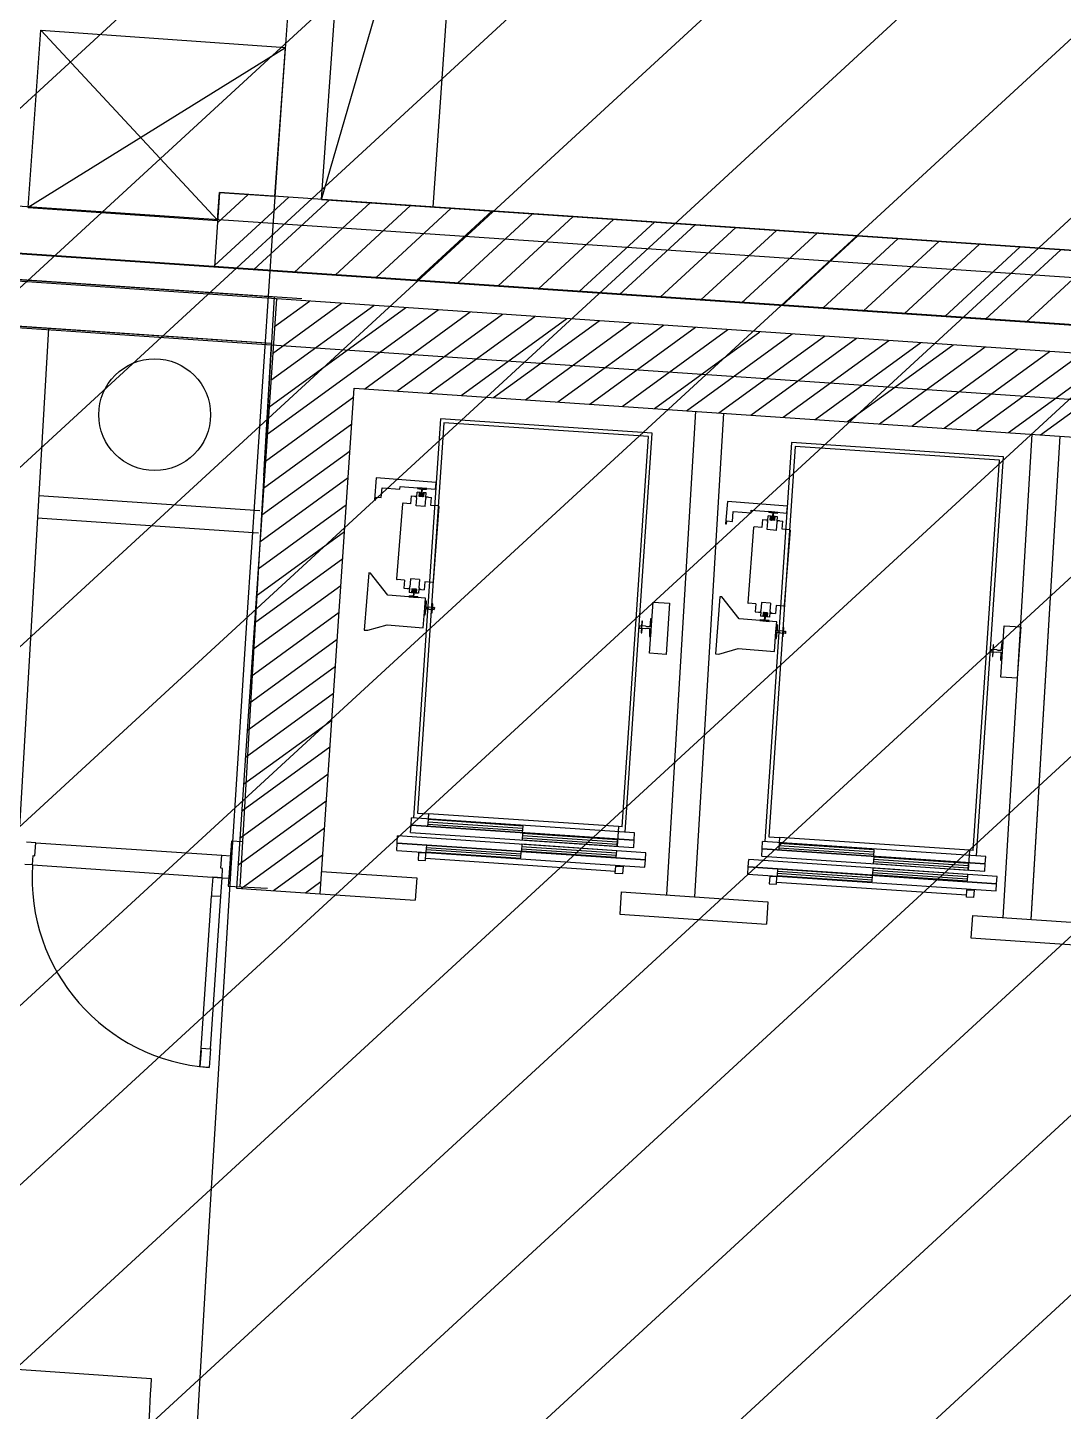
# Model space of a CAD drawing. Extents: x -678889171 to 586587, y -792238163 to 335485.
# Drawn here: x -678717545 to -678711987, y -792013564 to -792006137 of the extents above; entities that cross this region are included whole.
import ezdxf
from ezdxf.enums import TextEntityAlignment as Align

# ---------------------------------------------------------------- set-up
doc = ezdxf.new("R2010")
doc.units = 0
doc.header["$MEASUREMENT"] = 0
for name, color, linetype in [('A-FLOR-PATT', 252, 'Continuous'), ('A-SITE-PATT', 252, 'Continuous'), ('A-WALL', 252, 'Continuous')]:
    doc.layers.add(name, color=color, linetype=linetype)
doc.layers.add('BASEMENT3 LAYOUT$0$HATCH3', color=252, linetype='Continuous', lineweight=15)
doc.styles.add('Ground floor Towers$0$$Bas01-Rname$0$EN-SC', font='swissc.ttf')
doc.styles.add('Ground floor Towers$0$$Bas01-Rname$0$EN-SCL', font='swisscl.ttf')
doc.styles.add('Ground floor Towers$0$04-Ground Floor$0$V2-lower ground$0$LEVEL  FOR LICENSE LOWER GR$0$$LG- LEVEL$0$AR-SR', font='sarb.shx')

# ---------------------------------------------------------------- blocks, each defined once
blk = doc.blocks.new('A$C61C61320')
at = {"layer": 'BASEMENT3 LAYOUT$0$HATCH3'}
h = blk.add_hatch(dxfattribs=at)
h.set_pattern_fill('JIS_WOOD', color=256, scale=1000, style=0)
h.set_pattern_definition([(45, (-845711.5632553247, -468029.5931597503), (-499.9999991609842, 499.9999991609843), [])])
h.paths.add_polyline_path([(11086.00013759569, -61354.85490543771), (12440.74077330553, -169431.9252005816), (-18168.17453308101, -169031.9252005816), (-24087.31416799291, -98540.68329571502), (-23668.41511030192, -60233.84526748693)])
blk = doc.blocks.new('GR')
at = {"layer": 'A-FLOR-PATT'}
for p, q in [((80794.83660945561, 180488.3186446038), (81478.37608293725, 183259.745064572)), ((81478.37608293725, 183259.7450645721), (81393.50934910533, 180472.0207022275)), ((80794.83660945561, 180488.3186446038), (80866.06571686215, 182828.0527612187)), ((106874.8408067953, 179631.7983974313), (33289.12760127243, 181633.8713096758)), ((79223.30912026319, 180382.5084580323), (80569.28398583007, 181295.1707246284)), ((79223.5281733912, 180381.0233023382), (79252.57810231042, 181335.255529194)), ((79252.57810231042, 181335.255529194), (80569.28398583007, 181295.1707246284)), ((80243.05336981291, 180354.7474929558), (79252.57810231042, 181335.255529194)), ((80544.92790432683, 180495.1220238221), (80569.28398583007, 181295.1707246284)), ((106856.9589108514, 178979.7248944304), (33269.81960558624, 180984.3580870469)), ((92360, 179775), (64790, 180525)), ((80247.09321817933, 180503.2301139872, -6.574195595121094e-08), (80236.2142239318, 180103.3780815447, -6.574195595121094e-08)), ((80236.39920555102, 180110.1769891132, -6.574195595121094e-08), (80619.31905584736, 180493.0968394096, -6.574195595121094e-08)), ((80242.67831393937, 180340.9625005282, -6.574195595121094e-08), (80400.76251762966, 180499.0467042185, -6.574195595121094e-08)), ((80243.05336981291, 180354.7474929558), (80247.0932181793, 180503.2301139872)), ((88044.20446869187, 180290.9657808285, -6.574195595121094e-08), (80247.09321817933, 180503.2301139872, -6.574195595121094e-08)), ((80247.0932181793, 180503.2301139872), (80545.31155296235, 180495.1115795795)), ((80448.33211835148, 180097.603498887, -6.574195595121094e-08), (80837.87559406483, 180487.1469746004, -6.574195595121094e-08)), ((80666.88865656871, 180091.6536340776, -6.574195595121094e-08), (81056.43213228253, 180481.1971097915, -6.574195595121094e-08)), ((80794.83660945561, 180488.3186446038), (88008.13392441638, 180291.9477457872)), ((80885.44519478665, 180085.7037692685, -6.574195595121094e-08), (81274.98867050023, 180475.247244982, -6.574195595121094e-08)), ((81104.00173300435, 180079.7539044595, -6.574195595121094e-08), (81493.5452087177, 180469.2973801729, -6.574195595121094e-08)), ((81322.55827122182, 180073.8040396504, -6.574195595121094e-08), (81712.10174693563, 180463.3475153642, -6.574195595121094e-08)), ((81541.11480943928, 180067.8541748412, -6.574195595121094e-08), (81930.65828515287, 180457.3976505548, -6.574195595121094e-08)), ((81759.67134765722, 180061.9043100325, -6.574195595121094e-08), (82149.21482337033, 180451.4477857456, -6.574195595121094e-08)), ((81978.22788587492, 180055.9544452231, -6.574195595121094e-08), (82367.77136158827, 180445.4979209364, -6.574195595121094e-08)), ((82196.78442409239, 180050.0045804139, -6.574195595121094e-08), (82586.32789980574, 180439.5480561273, -6.574195595121094e-08)), ((82415.34096231009, 180044.054715605, -6.574195595121094e-08), (82804.88443802344, 180433.5981913183, -6.574195595121094e-08)), ((82633.89750052756, 180038.1048507958, -6.574195595121094e-08), (83023.4409762409, 180427.6483265092, -6.574195595121094e-08)), ((82852.45403874526, 180032.1549859869, -6.574195595121094e-08), (83241.9975144586, 180421.6984617002, -6.574195595121094e-08)), ((83071.01057696319, 180026.2051211777, -6.574195595121094e-08), (83460.5540526763, 180415.7485968908, -6.574195595121094e-08)), ((83289.56711518066, 180020.2552563685, -6.574195595121094e-08), (83679.11059089378, 180409.7987320817, -6.574195595121094e-08)), ((83508.12365339813, 180014.3053915594, -6.574195595121094e-08), (83897.66712911148, 180403.8488672727, -6.574195595121094e-08)), ((83726.68019161583, 180008.3555267504, -6.574195595121094e-08), (84116.22366732894, 180397.8990024636, -6.574195595121094e-08)), ((83945.2367298333, 180002.4056619413, -6.574195595121094e-08), (84334.78020554641, 180391.9491376544, -6.574195595121094e-08)), ((92355, 179625), (64786.02556296776, 180374.9721011162)), ((79223.5281733912, 180381.0233023382, -6.574195595121094e-08), (80243.01359532874, 180353.2856015368, -6.574195595121094e-08)), ((84163.79326805123, 179996.4557971321, -6.574195595121094e-08), (84553.33674376411, 180385.999272845, -6.574195595121094e-08)), ((84382.3498062687, 179990.5059323229, -6.574195595121094e-08), (84771.89328198181, 180380.0494080361, -6.574195595121094e-08)), ((84600.9063444864, 179984.556067514, -6.574195595121094e-08), (84990.44982019952, 180374.0995432271, -6.574195595121094e-08)), ((77285.66659023635, 180183.6552544229, -6.574195595121094e-08), (88281.28188720725, 179884.4914991874, -6.574195595121094e-08)), ((80236.2142239318, 180103.3780815447, -6.574195595121094e-08), (88033.32547444434, 179891.1137483869, -6.574195595121094e-08)), ((77281.85957165505, 180043.841902119), (80562.65662105405, 179955.8491960235)), ((80711.35018194886, 179950.9314572414), (77323.02974841732, 180042.6102198696)), ((80562.65662105405, 179955.8491960235), (80513.25010744936, 177058.5125061588)), ((80575.09726065342, 179945.5599140484), (80489.01837071756, 176776.7020902735)), ((80575.09726065339, 179945.5599140484), (80489.01837071753, 176776.7020902735)), ((80555.32169291208, 179217.5537489669), (81445.0831076341, 179921.8758906024)), ((80559.25617338197, 179362.3954079237), (81271.99364852003, 179926.5879842786)), ((80563.19065385185, 179507.2370668805), (81098.90418940595, 179931.3000779547)), ((80567.12513432174, 179652.0787258374), (80925.81473029187, 179936.0121716309)), ((80571.05961479162, 179796.9203847942), (80752.7252711778, 179940.724265307)), ((80574.9940952615, 179941.7620437511), (80579.63581206373, 179945.4363589831)), ((89848.2175535092, 179693.1135102425), (80575.09726065342, 179945.5599140484)), ((89848.21755350917, 179693.1135102426), (80575.09726065339, 179945.5599140484)), ((81068.3901381553, 179481.9640555877), (81618.17256674817, 179917.1637969263)), ((81241.4795972694, 179477.2519619115), (81791.26202586225, 179912.4517032502)), ((81414.56905638348, 179472.5398682354), (81964.3514849763, 179907.739609574)), ((81587.65851549752, 179467.8277745592), (82137.4409440904, 179903.0275158979)), ((81760.7479746116, 179463.1156808831), (82310.53040320445, 179898.3154222218)), ((81933.83743372568, 179458.403587207), (82483.61986231853, 179893.6033285456)), ((82106.92689283975, 179453.6914935308), (82656.7093214326, 179888.8912348695)), ((82280.01635195382, 179448.9793998547), (82829.79878054667, 179884.1791411933)), ((82453.10581106789, 179444.2673061786), (83002.88823966075, 179879.4670475172)), ((82626.19527018194, 179439.5552125024), (83175.97769877482, 179874.7549538411)), ((82799.28472929605, 179434.8431188263), (83349.06715788887, 179870.0428601649)), ((82972.37418841009, 179430.1310251501), (83522.15661700297, 179865.3307664888)), ((83145.46364752417, 179425.418931474), (83695.24607611704, 179860.6186728126)), ((83318.55310663825, 179420.7068377979), (83868.3355352311, 179855.9065791365)), ((83491.6425657523, 179415.9947441217), (84041.42499434519, 179851.1944854604)), ((83664.73202486642, 179411.2826504456), (84214.51445345924, 179846.4823917842)), ((83837.82148398046, 179406.5705567694), (84387.60391257331, 179841.7702981081)), ((84010.91094309454, 179401.8584630933), (84560.69337168739, 179837.058204432)), ((84184.00040220862, 179397.1463694172), (84733.7828308015, 179832.3461107558)), ((84357.08986132269, 179392.434275741), (84906.87228991554, 179827.6340170797)), ((84530.17932043676, 179387.7221820649), (85079.96174902962, 179822.9219234036)), ((84703.26877955082, 179383.0100883887), (85253.0512081437, 179818.2098297274)), ((80557.45887639205, 179705.0038432905), (78487.10726759193, 179761.0219435334)), ((78487.11467909484, 179761.4264234564), (80555.95389962164, 179705.9390651257)), ((79358.75772112138, 179737.4374459655), (79313.07516160412, 177058.4838805439)), ((80557.45887639228, 179705.0038432907), (80545.19093055482, 178993.8782716295)), ((80551.3872124422, 179072.71209001), (81011.44567466518, 179436.8876499175)), ((80938.85243875024, 176764.4827925377), (81012.71130506523, 179483.4798259797)), ((80938.85243875021, 176764.4827925377), (81012.7113050652, 179483.4798259797)), ((81012.71130506523, 179483.4798259797), (86610.63734095104, 179331.0849198531)), ((81012.7113050652, 179483.4798259797), (86610.63734095101, 179331.0849198531)), ((82847.57561180447, 179433.528473999), (82797.20686367406, 176834.0466966675)), ((82847.57561180442, 179433.528473999), (82797.20686367407, 176834.0466966675)), ((82997.5246704387, 179429.4463420508), (82947.15609493942, 176829.9734740454)), ((82997.52467043861, 179429.4463420509), (82947.15609493936, 176829.9734740454)), ((84656.96091932383, 179384.2707484916), (84606.57955311114, 176784.1377642865)), ((84656.96091932373, 179384.2707484916), (84606.59425427635, 176784.8964770273)), ((84806.90997795812, 179380.1886165435), (84756.52897043561, 176780.0741439874)), ((84806.90997795801, 179380.1886165435), (84756.54348554177, 176780.8232544052)), ((80547.45273197234, 178927.8704310532), (81007.51119419531, 179292.0459909607)), ((81481.48187761696, 179337.983541106), (81423.97898352038, 177191.6108180796)), ((81500.59163154097, 179317.8216716879), (81444.35127603736, 177218.5748966721)), ((82620.35895453865, 179307.4721917766), (81481.48187761696, 179337.983541106)), ((82600.19708512051, 179288.3624378526), (81500.59163154097, 179317.8216716879)), ((82543.95672961687, 177189.1156628368), (82600.19708512051, 179288.3624378526)), ((82562.85606044205, 177161.0994687503), (82620.35895453865, 179307.4721917766)), ((83369.91392790104, 179287.3093608544), (83312.41103380447, 177140.936637828)), ((84508.79100482273, 179256.798011525), (83369.91392790104, 179287.3093608544)), ((83389.02368182506, 179267.1474914363), (83332.78332632144, 177167.9007164205)), ((84488.6291354046, 179237.688257601), (83389.02368182506, 179267.1474914363)), ((84432.38877990095, 177138.4414825852), (84488.6291354046, 179237.688257601)), ((84451.28811072613, 177110.4252884987), (84508.79100482273, 179256.798011525)), ((80543.51825150245, 178783.0287720964), (81003.57671372546, 179147.2043320038)), ((80539.58377103257, 178638.1871131395), (80999.64223325557, 179002.362673047)), ((81149.55513140316, 179007.7224090487), (81144.99953361099, 178888.0718945388)), ((81472.30472438905, 178995.4339760297), (81149.55513140316, 179007.7224090487)), ((81470.90300199145, 178958.6184331036), (81472.30472438905, 178995.4339760297)), ((81181.17194277192, 178902.0567057736), (81183.18107820846, 178954.8256506344)), ((81183.18107820846, 178954.8256506344), (81278.90148981648, 178951.1811724007)), ((81278.90148981648, 178951.1811724007), (81279.46217877552, 178965.9073895711)), ((81279.46217877552, 178965.9073895711), (81397.88550852127, 178961.3985158589)), ((81341.57035759707, 178918.6854935218), (81339.93501479985, 178875.7340267746)), ((81341.57035759707, 178918.6854935218), (81371.63638432008, 178917.5407535638)), ((81359.36453667807, 178918.007994363), (81371.63638432008, 178917.5407535638)), ((81369.64593851549, 178865.2626826086), (81371.32800539261, 178909.44133412)), ((81369.79402443737, 178909.4997392199), (81369.98092075702, 178914.4084782768)), ((81371.32800539261, 178909.44133412), (81369.79402443737, 178909.4997392199)), ((81371.5149017123, 178914.3500731768), (81369.98092075702, 178914.4084782768)), ((81371.5149017123, 178914.3500731768), (81372.44938331068, 178938.893768461)), ((81389.62997000957, 178938.2396313421), (81372.44938331068, 178938.893768461)), ((81372.72822085508, 178962.3563594972), (81374.12202957054, 178958.6164001047)), ((81423.04279618745, 178960.4406722204), (81372.72822085508, 178962.3563594972)), ((81374.12202957054, 178958.6164001047), (81395.3918002587, 178956.4239863564)), ((81383.90355955418, 178916.9507942882), (81384.72123095272, 178938.4265276618)), ((81408.44725483826, 178916.0163126897), (81383.90355955418, 178916.9507942882)), ((81389.62997000957, 178938.2396313421), (81384.72123095272, 178938.4265276618)), ((81388.81229861094, 178916.7638979685), (81389.62997000957, 178938.2396313421)), ((81388.81229861094, 178916.7638979685), (81389.62997000957, 178938.2396313421)), ((81389.73901693236, 178916.8951026033), (81391.97190036176, 178919.8389043952)), ((81391.97190036176, 178919.8389043952), (81400.62187924619, 178919.5095633566)), ((81400.59203647869, 178919.5106995961), (81392.00174312925, 178919.8377681556)), ((81394.1291198995, 178935.3646095611), (81393.53572408453, 178919.7793630557)), ((81393.53572408453, 178919.7793630557), (81399.05805552348, 178919.569104696)), ((81394.8229345857, 178941.4830118521), (81394.1291198995, 178935.3646095611)), ((81395.3918002587, 178956.4239863564), (81394.8229345857, 178941.4830118521)), ((81397.88550852127, 178961.3985158589), (81470.90300199145, 178958.6184331036)), ((81399.05805552348, 178919.569104696), (81399.6514513384, 178935.1543512015)), ((81399.42487745147, 178941.3077965525), (81399.99374312446, 178956.2487710566)), ((81399.6514513384, 178935.1543512015), (81399.42487745147, 178941.3077965525)), ((81399.99374312446, 178956.2487710566), (81421.36864299244, 178956.8175230278)), ((81402.62445695652, 178916.4044997642), (81400.62187924619, 178919.5095633566)), ((81403.5385157814, 178916.2032090094), (81404.35618718005, 178937.6789423829)), ((81403.5385157814, 178916.2032090094), (81404.35618718005, 178937.6789423829)), ((81409.26492623684, 178937.4920460633), (81404.35618718005, 178937.6789423829)), ((81421.53677387886, 178937.0248052642), (81404.35618718005, 178937.6789423829)), ((81408.44725483826, 178916.0163126897), (81409.26492623684, 178937.4920460633)), ((81418.73332908368, 178863.3937194118), (81420.41539596082, 178907.5723709232)), ((81420.41539596082, 178907.5723709232), (81421.94937691609, 178907.5139658233)), ((81420.60229228047, 178912.48110998), (81421.53677387886, 178937.0248052642)), ((81420.60229228047, 178912.48110998), (81422.13627323575, 178912.4227048802)), ((81420.72377488826, 178915.671790367), (81450.78980161132, 178914.5270504089)), ((81432.99562253035, 178915.2045495678), (81420.72377488826, 178915.671790367)), ((81420.72377488826, 178915.671790367), (81432.99562253035, 178915.2045495678)), ((81421.36864299244, 178956.8175230278), (81423.04279618745, 178960.4406722204)), ((81421.94937691609, 178907.5139658233), (81422.13627323575, 178912.4227048802)), ((81449.15445881413, 178871.5755836618), (81450.78980161132, 178914.5270504089)), ((83037.98718168725, 178957.0482287971), (83033.43158389507, 178837.3977142872)), ((83360.73677467313, 178944.7597957781), (83037.98718168725, 178957.0482287971)), ((83167.33354010056, 178900.5069921491), (83167.8942290596, 178915.2332093195)), ((83167.8942290596, 178915.2332093195), (83286.31755880536, 178910.7243356073)), ((83261.16027113916, 178911.6821792456), (83262.55407985463, 178907.9422198531)), ((83311.47484647154, 178909.7664919688), (83261.16027113916, 178911.6821792456)), ((83262.55407985463, 178907.9422198531), (83283.82385054279, 178905.7498061048)), ((83286.31755880536, 178910.7243356073), (83359.33505227554, 178907.944252852)), ((83288.42579340855, 178905.574590805), (83309.80069327653, 178906.1433427762)), ((83309.80069327653, 178906.1433427762), (83311.47484647154, 178909.7664919688)), ((83359.33505227554, 178907.944252852), (83360.73677467313, 178944.7597957781)), ((80533.11622593223, 178805.3331060935), (79343.41203421174, 178837.5232753324)), ((80535.6492905627, 178493.3454541827), (80995.70775278569, 178857.5210140902)), ((81144.99953361099, 178888.0718945388), (81149.9082726678, 178887.8849982191)), ((81149.9082726678, 178887.8849982191), (81150.49232366683, 178903.2248077716)), ((81150.49232366683, 178903.2248077716), (81181.17194277192, 178902.0567057736)), ((81296.25314547084, 178874.3247697012), (81280.8341990972, 178469.3537975136)), ((81339.93501479985, 178875.7340267746), (81299.43791758112, 178877.275921412)), ((81418.73332908368, 178863.3937194118), (81369.64593851549, 178865.2626826086)), ((81489.65155603284, 178870.0336890245), (81449.15445881413, 178871.5755836618)), ((81492.60270774357, 178866.8489169141), (81477.18376136999, 178461.8779447265)), ((83033.43158389507, 178837.3977142872), (83038.34032295189, 178837.2108179675)), ((83038.34032295189, 178837.2108179675), (83038.92437395091, 178852.55062752)), ((83038.92437395091, 178852.55062752), (83069.60399305601, 178851.382525522)), ((83069.60399305601, 178851.382525522), (83071.61312849255, 178904.1514703828)), ((83071.61312849255, 178904.1514703828), (83167.33354010056, 178900.5069921491)), ((83230.00240788115, 178868.0113132702), (83228.36706508393, 178825.059846523)), ((83230.00240788115, 178868.0113132702), (83260.06843460417, 178866.8665733122)), ((83247.79658696215, 178867.3338141114), (83260.06843460417, 178866.8665733122)), ((83258.07798879957, 178814.588502357), (83259.7600556767, 178858.7671538684)), ((83258.22607472146, 178858.8255589683), (83258.4129710411, 178863.7342980252)), ((83259.7600556767, 178858.7671538684), (83258.22607472146, 178858.8255589683)), ((83259.94695199639, 178863.6758929252), (83258.4129710411, 178863.7342980252)), ((83259.94695199639, 178863.6758929252), (83260.88143359477, 178888.2195882094)), ((83278.06202029366, 178887.5654510905), (83260.88143359477, 178888.2195882094)), ((83272.33560983826, 178866.2766140366), (83273.15328123681, 178887.7523474102)), ((83296.87930512235, 178865.3421324381), (83272.33560983826, 178866.2766140366)), ((83278.06202029366, 178887.5654510905), (83273.15328123681, 178887.7523474102)), ((83277.24434889502, 178866.0897177169), (83278.06202029366, 178887.5654510905)), ((83277.24434889502, 178866.0897177169), (83278.06202029366, 178887.5654510905)), ((83278.17106721645, 178866.2209223517), (83280.40395064585, 178869.1647241436)), ((83280.40395064585, 178869.1647241436), (83289.05392953027, 178868.835383105)), ((83289.02408676277, 178868.8365193445), (83280.43379341334, 178869.163587904)), ((83282.56117018359, 178884.6904293095), (83281.96777436862, 178869.1051828041)), ((83281.96777436862, 178869.1051828041), (83287.49010580756, 178868.8949244444)), ((83283.25498486978, 178890.8088316005), (83282.56117018359, 178884.6904293095)), ((83283.82385054279, 178905.7498061048), (83283.25498486978, 178890.8088316005)), ((83287.49010580756, 178868.8949244444), (83288.08350162249, 178884.4801709499)), ((83287.85692773556, 178890.6336163009), (83288.42579340855, 178905.574590805)), ((83288.08350162249, 178884.4801709499), (83287.85692773556, 178890.6336163009)), ((83291.0565072406, 178865.7303195126), (83289.05392953027, 178868.835383105)), ((83291.97056606549, 178865.5290287578), (83292.78823746413, 178887.0047621313)), ((83291.97056606549, 178865.5290287578), (83292.78823746413, 178887.0047621313)), ((83297.69697652092, 178886.8178658117), (83292.78823746413, 178887.0047621313)), ((83309.96882416295, 178886.3506250126), (83292.78823746413, 178887.0047621313)), ((83296.87930512235, 178865.3421324381), (83297.69697652092, 178886.8178658117)), ((83307.16537936777, 178812.7195391602), (83308.84744624491, 178856.8981906716)), ((83308.84744624491, 178856.8981906716), (83310.38142720018, 178856.8397855717)), ((83309.03434256456, 178861.8069297284), (83309.96882416295, 178886.3506250126)), ((83309.03434256456, 178861.8069297284), (83310.56832351984, 178861.7485246286)), ((83309.15582517235, 178864.9976101154), (83339.2218518954, 178863.8528701573)), ((83321.42767281443, 178864.5303693162), (83309.15582517235, 178864.9976101154)), ((83309.15582517235, 178864.9976101154), (83321.42767281443, 178864.5303693162)), ((83310.38142720018, 178856.8397855717), (83310.56832351984, 178861.7485246286)), ((83337.58650909821, 178820.9014034102), (83339.2218518954, 178863.8528701573)), ((83184.68519575492, 178823.6505894496), (83169.26624938128, 178418.679617262)), ((83228.36706508393, 178825.059846523), (83187.8699678652, 178826.6017411604)), ((83307.16537936777, 178812.7195391602), (83258.07798879957, 178814.588502357)), ((83378.08360631693, 178819.3595087728), (83337.58650909821, 178820.9014034102)), ((83381.03475802766, 178816.1747366625), (83365.61581165408, 178411.2037644749)), ((80529.87053920426, 178685.3770078006), (79340.16634748377, 178717.5671770394)), ((80531.71481009282, 178348.5037952258), (80991.77327231583, 178712.6793551333)), ((80527.78032962292, 178203.662136269), (80987.83879184593, 178567.8376961765)), ((81130.04782803661, 178495.3727699931), (81118.3668080566, 178188.576578942)), ((81140.47889853234, 178494.9756153139), (81130.04782803661, 178495.3727699931)), ((81238.10670472855, 178380.03729552), (81140.47889853234, 178494.9756153139)), ((81324.2824480267, 178464.627130766), (81283.7853508079, 178466.1690254034)), ((81324.2824480267, 178464.627130766), (81322.64710522947, 178421.6756640189)), ((81354.7035777571, 178472.8089950159), (81353.02151087997, 178428.6303435046)), ((81403.79096832528, 178470.9400318191), (81354.7035777571, 178472.8089950159)), ((81403.79096832528, 178470.9400318191), (81402.10890144815, 178426.7613803078)), ((81433.50189204092, 178460.4686876531), (81431.86654924373, 178417.517220906)), ((81473.99898925966, 178458.9267930158), (81433.50189204092, 178460.4686876531)), ((80523.84584915303, 178058.8204773121), (80983.90431137604, 178422.9960372197)), ((81322.64710522947, 178421.6756640189), (81352.7131319525, 178420.5309240608)), ((81340.44128431047, 178420.99816486), (81352.7131319525, 178420.5309240608)), ((81351.48752992469, 178428.6887486044), (81351.30063360502, 178423.7800095477)), ((81352.83461456028, 178423.7216044477), (81351.30063360502, 178423.7800095477)), ((81353.02151087997, 178428.6303435046), (81351.48752992469, 178428.6887486044)), ((81352.83461456028, 178423.7216044477), (81351.90013296189, 178399.1779091636)), ((81369.08071966075, 178398.5237720448), (81351.90013296189, 178399.1779091636)), ((81364.98965200256, 178420.1864017381), (81364.17198060396, 178398.7106683645)), ((81369.08071966075, 178398.5237720448), (81364.17198060396, 178398.7106683645)), ((81389.53334728662, 178419.2519201396), (81364.98965200256, 178420.1864017381)), ((81369.89839105938, 178419.9995054184), (81369.08071966075, 178398.5237720448)), ((81369.89839105938, 178419.9995054184), (81369.08071966075, 178398.5237720448)), ((81370.8124498843, 178419.7982146637), (81372.81502759455, 178416.6931510711)), ((81372.81502759455, 178416.6931510711), (81381.46500647903, 178416.3638100326)), ((81381.4351637115, 178416.3649462721), (81372.84487036207, 178416.6920148317)), ((81374.01202938934, 178394.8949178753), (81373.4431637163, 178379.9539433711)), ((81374.37885131736, 178416.6336097317), (81373.78545550234, 178401.0483632263)), ((81373.78545550234, 178401.0483632263), (81374.01202938934, 178394.8949178753)), ((81379.90118275624, 178416.4233513721), (81374.37885131736, 178416.6336097317)), ((81378.04510658205, 178379.7787280715), (81378.61397225509, 178394.7197025756)), ((81378.61397225509, 178394.7197025756), (81379.30778694128, 178400.8381048667)), ((81379.30778694128, 178400.8381048667), (81379.90118275624, 178416.4233513721)), ((81383.69788990844, 178419.3076118245), (81381.46500647903, 178416.3638100326)), ((81384.62460822983, 178419.4388164594), (81383.80693683121, 178397.9630830857)), ((81384.62460822983, 178419.4388164594), (81383.80693683121, 178397.9630830857)), ((81388.71567588802, 178397.7761867661), (81383.80693683121, 178397.9630830857)), ((81400.98752353009, 178397.3089459668), (81383.80693683121, 178397.9630830857)), ((81389.53334728662, 178419.2519201396), (81388.71567588802, 178397.7761867661)), ((81401.92200512848, 178421.852641251), (81400.98752353009, 178397.3089459668)), ((81401.8005225207, 178418.661960864), (81431.86654924373, 178417.517220906)), ((81414.07237016276, 178418.1947200648), (81401.8005225207, 178418.661960864)), ((81401.8005225207, 178418.661960864), (81414.07237016276, 178418.1947200648)), ((81401.92200512848, 178421.852641251), (81403.45598608373, 178421.794236151)), ((81402.10890144815, 178426.7613803078), (81403.64288240342, 178426.7029752079)), ((81403.64288240342, 178426.7029752079), (81403.45598608373, 178421.794236151)), ((82654.33505111994, 178125.9222490521), (82661.69985957874, 178400.823612447)), ((82661.69985957874, 178400.823612447), (82750.45372833191, 178398.4458314303)), ((82750.45372833191, 178398.4458314303), (82743.08891987313, 178123.5444680354)), ((83018.4798783207, 178444.6985897415), (83006.79885834068, 178137.9023986903)), ((83028.91094881642, 178444.3014350623), (83018.4798783207, 178444.6985897415)), ((83126.53875501263, 178329.3631152684), (83028.91094881642, 178444.3014350623)), ((83212.71449831079, 178413.9529505144), (83172.21740109198, 178415.4948451518)), ((83212.71449831079, 178413.9529505144), (83211.07915551355, 178371.0014837673)), ((83243.13562804119, 178422.1348147643), (83241.45356116406, 178377.956163253)), ((83292.22301860937, 178420.2658515675), (83243.13562804119, 178422.1348147643)), ((83292.22301860937, 178420.2658515675), (83290.54095173224, 178376.0872000562)), ((83321.933942325, 178409.7945074015), (83320.29859952781, 178366.8430406544)), ((83362.43103954375, 178408.2526127642), (83321.933942325, 178409.7945074015)), ((81440.59219082238, 178372.3278223332), (81238.10670472855, 178380.03729552)), ((81352.06826384834, 178379.3851914), (81350.39411065333, 178375.7620422073)), ((81350.39411065333, 178375.7620422073), (81400.70868598568, 178373.8463549305)), ((81373.4431637163, 178379.9539433711), (81352.06826384834, 178379.3851914)), ((81399.31487727021, 178377.5863143231), (81378.04510658205, 178379.7787280715)), ((81400.70868598568, 178373.8463549305), (81399.31487727021, 178377.5863143231)), ((81434.54142247271, 178213.4073953686), (81438.62977946574, 178320.7860622366)), ((81440.08990696323, 178359.1355861179), (81437.16965196824, 178282.4365383552)), ((81438.62977946574, 178320.7860622366), (81440.59219082238, 178372.3278223332)), ((81445.55383330226, 178357.391346803), (81440.08990696323, 178359.1355861179)), ((81442.75038850705, 178283.7602609508), (81445.87607785118, 178317.4377558466)), ((81446.10969825077, 178323.5736796675), (81445.55383330226, 178357.391346803)), ((81445.87607785118, 178317.4377558466), (81456.92074072904, 178317.0172391272)), ((81457.15436112863, 178323.1531629483), (81446.10969825077, 178323.5736796675)), ((81456.92074072904, 178317.0172391272), (81462.98657843015, 178314.9428415814)), ((81463.36037106953, 178324.7603196949), (81457.15436112863, 178323.1531629483)), ((81462.98657843015, 178314.9428415814), (81488.75745847846, 178313.961635903)), ((81489.13125111783, 178323.7791140167), (81463.36037106953, 178324.7603196949)), ((81477.3709563496, 178313.4734450691), (81476.65841413083, 178294.7588774149)), ((81489.64280399165, 178313.0062042699), (81477.3709563496, 178313.4734450691)), ((81478.52737732763, 178343.8462679832), (81477.81483510886, 178325.1317003291)), ((81477.81483510886, 178325.1317003291), (81490.08668275092, 178324.6644595299)), ((81480.674950665, 178343.7645008434), (81478.52737732763, 178343.8462679832)), ((81478.80598746818, 178294.6771102752), (81480.674950665, 178343.7645008434)), ((81488.75745847846, 178313.961635903), (81489.13125111783, 178323.7791140167)), ((81490.08668275092, 178324.6644595299), (81489.64280399165, 178313.0062042699)), ((82659.33259971697, 178312.4624599272), (82652.21110174066, 178310.688259549)), ((82656.70231098165, 178214.2834015719), (82659.33259971697, 178312.4624599272)), ((83329.02424110647, 178321.6536420816), (83126.53875501263, 178329.3631152684)), ((83211.07915551355, 178371.0014837673), (83241.14518223659, 178369.8567438092)), ((83228.87333459455, 178370.3239846084), (83241.14518223659, 178369.8567438092)), ((83240.50031413243, 178328.7110111484), (83238.82616093742, 178325.0878619557)), ((83238.82616093742, 178325.0878619557), (83289.14073626976, 178323.1721746789)), ((83239.91958020878, 178378.0145683528), (83239.7326838891, 178373.1058292961)), ((83241.26666484437, 178373.0474241961), (83239.7326838891, 178373.1058292961)), ((83241.45356116406, 178377.956163253), (83239.91958020878, 178378.0145683528)), ((83241.26666484437, 178373.0474241961), (83240.33218324598, 178348.503728912)), ((83257.51276994483, 178347.8495917932), (83240.33218324598, 178348.503728912)), ((83261.87521400039, 178329.2797631195), (83240.50031413243, 178328.7110111484)), ((83253.42170228665, 178369.5122214865), (83252.60403088805, 178348.0364881128)), ((83257.51276994483, 178347.8495917932), (83252.60403088805, 178348.0364881128)), ((83277.9653975707, 178368.577739888), (83253.42170228665, 178369.5122214865)), ((83258.33044134347, 178369.3253251668), (83257.51276994483, 178347.8495917932)), ((83258.33044134347, 178369.3253251668), (83257.51276994483, 178347.8495917932)), ((83259.24450016838, 178369.1240344121), (83261.24707787864, 178366.0189708195)), ((83261.24707787864, 178366.0189708195), (83269.89705676312, 178365.689629781)), ((83269.86721399559, 178365.6907660205), (83261.27692064615, 178366.0178345801)), ((83262.44407967343, 178344.2207376237), (83261.87521400039, 178329.2797631195)), ((83262.81090160145, 178365.9594294801), (83262.21750578642, 178350.3741829747)), ((83262.21750578642, 178350.3741829747), (83262.44407967343, 178344.2207376237)), ((83268.33323304032, 178365.7491711205), (83262.81090160145, 178365.9594294801)), ((83266.47715686614, 178329.1045478199), (83267.04602253917, 178344.045522324)), ((83287.7469275543, 178326.9121340715), (83266.47715686614, 178329.1045478199)), ((83267.04602253917, 178344.045522324), (83267.73983722537, 178350.1639246151)), ((83267.73983722537, 178350.1639246151), (83268.33323304032, 178365.7491711205)), ((83272.12994019252, 178368.6334315729), (83269.89705676312, 178365.689629781)), ((83273.05665851392, 178368.7646362078), (83272.2389871153, 178347.2889028341)), ((83273.05665851392, 178368.7646362078), (83272.2389871153, 178347.2889028341)), ((83277.1477261721, 178347.1020065145), (83272.2389871153, 178347.2889028341)), ((83289.41957381417, 178346.6347657152), (83272.2389871153, 178347.2889028341)), ((83277.9653975707, 178368.577739888), (83277.1477261721, 178347.1020065145)), ((83289.14073626976, 178323.1721746789), (83287.7469275543, 178326.9121340715)), ((83290.35405541256, 178371.1784609994), (83289.41957381417, 178346.6347657152)), ((83290.23257280479, 178367.9877806124), (83320.29859952781, 178366.8430406544)), ((83302.50442044684, 178367.5205398132), (83290.23257280479, 178367.9877806124)), ((83290.23257280479, 178367.9877806124), (83302.50442044684, 178367.5205398132)), ((83290.35405541256, 178371.1784609994), (83291.88803636782, 178371.1200558994)), ((83290.54095173224, 178376.0872000562), (83292.07493268751, 178376.0287949562)), ((83292.07493268751, 178376.0287949562), (83291.88803636782, 178371.1200558994)), ((83327.06182974983, 178270.111881985), (83329.02424110647, 178321.6536420816)), ((84542.76710140402, 178075.2480688005), (84550.13190986283, 178350.1494321954)), ((84550.13190986283, 178350.1494321954), (84638.885778616, 178347.7716511787)), ((84638.885778616, 178347.7716511787), (84631.52097015722, 178072.8702877838)), ((80519.91136868316, 177913.9788183553), (80979.96983090616, 178278.1543782628)), ((81437.16965196824, 178282.4365383552), (81442.75038850705, 178283.7602609508)), ((81476.65841413083, 178294.7588774149), (81478.80598746818, 178294.6771102752)), ((82592.23394242409, 178257.6683551897), (82592.63374631184, 178272.5915720597)), ((82607.94259176096, 178257.247508992), (82592.23394242409, 178257.6683551897)), ((82592.63374631184, 178272.5915720597), (82608.34239564871, 178272.170725862)), ((82593.78033154727, 178271.3818598946), (82593.44365458918, 178258.8149404251)), ((82593.44365458918, 178258.8149404251), (82626.43181819656, 178257.93116341)), ((82626.7684951547, 178270.4980828796), (82593.78033154727, 178271.3818598946)), ((82606.23517246619, 178296.2000641853), (82604.55178767558, 178233.3654668379)), ((82608.98418610009, 178296.1264161007), (82606.23517246619, 178296.2000641853)), ((82607.30080130954, 178233.2918187534), (82607.94259176096, 178257.247508992)), ((82608.34239564871, 178272.170725862), (82608.98418610009, 178296.1264161007)), ((82626.43181819656, 178257.93116341), (82634.34926979463, 178260.0770377118)), ((82634.55969289344, 178267.9313623802), (82626.7684951547, 178270.4980828796)), ((82634.34926979463, 178260.0770377118), (82648.4870541978, 178259.6982761339)), ((82648.69747729662, 178267.5526008023), (82634.55969289344, 178267.9313623802)), ((82648.4870541978, 178259.6982761339), (82649.68602455479, 178216.4363635278)), ((82652.21110174066, 178310.688259549), (82648.69747729662, 178267.5526008023)), ((83322.9734727568, 178162.733215117), (83327.06182974983, 178270.111881985)), ((83328.52195724731, 178308.4614058663), (83325.60170225233, 178231.7623581036)), ((83333.98588358634, 178306.7171665514), (83328.52195724731, 178308.4614058663)), ((83331.18243879113, 178233.0860806992), (83334.30812813526, 178266.763575595)), ((83334.54174853486, 178272.8994994159), (83333.98588358634, 178306.7171665514)), ((83334.30812813526, 178266.763575595), (83345.35279101312, 178266.3430588756)), ((83345.58641141272, 178272.4789826967), (83334.54174853486, 178272.8994994159)), ((83345.35279101312, 178266.3430588756), (83351.41862871424, 178264.2686613298)), ((83351.79242135362, 178274.0861394433), (83345.58641141272, 178272.4789826967)), ((83351.41862871424, 178264.2686613298), (83377.18950876255, 178263.2874556514)), ((83377.56330140191, 178273.104933765), (83351.79242135362, 178274.0861394433)), ((83365.80300663368, 178262.7992648175), (83365.09046441491, 178244.0846971633)), ((83365.09046441491, 178244.0846971633), (83367.23803775226, 178244.0029300236)), ((83378.07485427574, 178262.3320240183), (83365.80300663368, 178262.7992648175)), ((83366.95942761171, 178293.1720877316), (83366.24688539295, 178274.4575200775)), ((83366.24688539295, 178274.4575200775), (83378.518733035, 178273.9902792783)), ((83369.10700094908, 178293.0903205918), (83366.95942761171, 178293.1720877316)), ((83367.23803775226, 178244.0029300236), (83369.10700094908, 178293.0903205918)), ((83377.18950876255, 178263.2874556514), (83377.56330140191, 178273.104933765)), ((83378.518733035, 178273.9902792783), (83378.07485427574, 178262.3320240183)), ((84494.66722275027, 178245.5258839337), (84492.98383795966, 178182.6912865863)), ((84497.41623638418, 178245.4522358491), (84494.66722275027, 178245.5258839337)), ((84496.7744459328, 178221.4965456104), (84497.41623638418, 178245.4522358491)), ((84540.64315202474, 178260.0140792974), (84537.1295275807, 178216.8784205507)), ((84547.76465000106, 178261.7882796756), (84540.64315202474, 178260.0140792974)), ((84545.13436126574, 178163.6092213203), (84547.76465000106, 178261.7882796756)), ((81118.3668080566, 178188.576578942), (81137.38817190177, 178187.8523557032)), ((81137.38817190177, 178187.8523557032), (81240.03263734627, 178220.8131620359)), ((81240.03263734627, 178220.8131620359), (81434.54142247271, 178213.4073953686)), ((82604.55178767558, 178233.3654668379), (82607.30080130954, 178233.2918187534)), ((82649.68602455479, 178216.4363635278), (82656.70231098165, 178214.2834015719)), ((83025.82022218585, 178137.1781754516), (83128.46468763036, 178170.1389817843)), ((83128.46468763036, 178170.1389817843), (83322.9734727568, 178162.733215117)), ((83325.60170225233, 178231.7623581036), (83331.18243879113, 178233.0860806992)), ((84480.66599270818, 178206.9941749381), (84481.06579659593, 178221.9173918081)), ((84496.37464204505, 178206.5733287404), (84480.66599270818, 178206.9941749381)), ((84481.06579659593, 178221.9173918081), (84496.7744459328, 178221.4965456104)), ((84482.21238183136, 178220.707679643), (84481.87570487327, 178208.1407601735)), ((84481.87570487327, 178208.1407601735), (84514.86386848065, 178207.2569831584)), ((84515.20054543878, 178219.8239026279), (84482.21238183136, 178220.707679643)), ((84492.98383795966, 178182.6912865863), (84495.73285159362, 178182.6176385017)), ((84495.73285159362, 178182.6176385017), (84496.37464204505, 178206.5733287404)), ((84514.86386848065, 178207.2569831584), (84522.78132007872, 178209.4028574602)), ((84522.99174317752, 178217.2571821286), (84515.20054543878, 178219.8239026279)), ((84522.78132007872, 178209.4028574602), (84536.91910448189, 178209.0240958823)), ((84537.1295275807, 178216.8784205507), (84522.99174317752, 178217.2571821286)), ((84536.91910448189, 178209.0240958823), (84538.11807483887, 178165.7621832762)), ((84538.11807483887, 178165.7621832762), (84545.13436126574, 178163.6092213203)), ((80515.97688821328, 177769.1371593985), (80976.03535043629, 178133.312719306)), ((82743.08891987313, 178123.5444680354), (82654.33505111994, 178125.9222490521)), ((83006.79885834068, 178137.9023986903), (83025.82022218585, 178137.1781754516)), ((84631.52097015722, 178072.8702877838), (84542.76710140402, 178075.2480688005)), ((80512.0424077434, 177624.2955004417), (80972.10086996644, 177988.4710603491)), ((80508.10792727352, 177479.4538414848), (80968.16638949655, 177843.6294013923)), ((80504.17344680364, 177334.612182528), (80964.23190902667, 177698.7877424355)), ((80500.23896633377, 177189.7705235711), (80960.29742855678, 177553.9460834786)), ((80496.30448586388, 177044.9288646143), (80956.3629480869, 177409.1044245218)), ((80492.370005394, 176900.0872056574), (80952.42846761704, 177264.262765565)), ((81444.35127603736, 177218.5748966721), (81503.25871105336, 177216.9967234308)), ((81503.25871105336, 177216.9967234308), (81502.52223020753, 177189.5065870913)), ((82524.3209179487, 177189.6417205838), (81503.25871105336, 177216.9967234308)), ((81410.87869799927, 177113.3621637334), (81411.93081349335, 177152.6337870755)), ((81411.93081349335, 177152.6337870755), (81412.98292898743, 177191.9054104177)), ((81411.93081349337, 177152.6337870758), (82612.07162282873, 177120.4811375756)), ((82612.07162282873, 177120.4811375756), (81411.93081349337, 177152.6337870758)), ((82613.12373832284, 177159.7527609177), (81412.98292898748, 177191.9054104179)), ((81502.41701865809, 177185.5794247571), (81501.47011471337, 177150.2349637492)), ((81501.47011471337, 177150.2349637492), (82012.00121816105, 177136.5574623257)), ((81501.78574936162, 177162.0164507518), (82012.31685280928, 177148.3389493283)), ((81502.10138400987, 177173.7979377545), (82012.63248745748, 177160.120436331)), ((82012.94812210574, 177171.9019233336), (81502.41701865809, 177185.5794247571)), ((82011.89600661163, 177132.6302999915), (82010.94910266694, 177097.2858389836)), ((82522.42711005927, 177118.952798568), (82011.89600661163, 177132.6302999915)), ((82012.00121816105, 177136.5574623257), (82012.94812210574, 177171.9019233336)), ((82524.3209179487, 177189.6417205838), (82521.48020611457, 177083.6083375601)), ((82543.95672961687, 177189.1156628368), (82524.3209179487, 177189.6417205838)), ((82612.07162282873, 177120.4811375756), (82613.12373832284, 177159.7527609177)), ((83300.36286377744, 177101.9596068239), (83301.41497927152, 177141.2312301661)), ((84501.55578860693, 177109.0785806661), (83301.41497927156, 177141.2312301663)), ((83332.78332632144, 177167.9007164205), (83391.69076133745, 177166.3225431792)), ((83390.84906894217, 177134.9052445055), (83389.90216499746, 177099.5607834976)), ((83901.38017238982, 177121.227743082), (83390.84906894217, 177134.9052445055)), ((83391.69076133745, 177166.3225431792), (83390.95428049161, 177138.8324068397)), ((84412.75296823279, 177138.9675403322), (83391.69076133745, 177166.3225431792)), ((84412.75296823279, 177138.9675403322), (84409.91225639866, 177032.9341573085)), ((84432.38877990095, 177138.4414825852), (84412.75296823279, 177138.9675403322)), ((80513.25010744936, 177058.5125061588), (80507.95183028106, 176784.8231628398)), ((80514.8615720004, 176776.1640196348), (80948.49398714714, 177119.4211066081)), ((81340.59600556611, 177013.0655816938), (81341.64812106019, 177052.3372050359)), ((81341.64812106019, 177052.3372050359), (81342.70023655434, 177091.6088283781)), ((82676.88331469252, 177016.5652782362), (81341.6481210602, 177052.3372050362)), ((81341.6481210602, 177052.3372050362), (82676.88331469252, 177016.5652782362)), ((82677.9354301866, 177055.8369015784), (81342.70023655436, 177091.6088283783)), ((81410.87869799927, 177113.3621637336), (82611.0195073346, 177081.2095142334)), ((82010.31783337044, 177073.7228649783), (82009.37092942577, 177038.3784039704)), ((82009.68656407399, 177050.159890973), (82520.21766752163, 177036.4823895496)), ((82010.00219872221, 177061.9413779757), (82520.53330216986, 177048.2638765521)), ((82520.84893681809, 177060.0453635548), (82010.31783337044, 177073.7228649783)), ((82010.94910266694, 177097.2858389836), (82521.48020611457, 177083.6083375601)), ((82011.26473731516, 177109.0673259862), (82521.79584076283, 177095.3898245627)), ((82011.58037196338, 177120.8488129889), (82522.11147541103, 177107.1713115654)), ((82519.90203287339, 177024.7009025469), (82520.84893681809, 177060.0453635548)), ((82521.48020611457, 177083.6083375601), (82522.42711005927, 177118.952798568)), ((82611.0195073346, 177081.2095142334), (82612.07162282873, 177120.4811375756)), ((82676.88331469252, 177016.5652782362), (82677.9354301866, 177055.8369015784)), ((83299.31074828336, 177062.6879834818), (83300.36286377744, 177101.9596068239)), ((83299.31074828336, 177062.687983482), (84499.45155761868, 177030.5353339818)), ((83300.36286377745, 177101.9596068242), (84500.50367311282, 177069.8069573239)), ((84500.50367311282, 177069.8069573239), (83300.36286377745, 177101.9596068242)), ((83389.90216499746, 177099.5607834976), (83900.43326844514, 177085.8832820741)), ((83390.2177996457, 177111.3422705002), (83900.74890309336, 177097.6647690767)), ((83390.53343429396, 177123.1237575029), (83901.06453774156, 177109.4462560794)), ((83900.32805689571, 177081.9561197399), (83899.38115295103, 177046.611658732)), ((83899.69678759924, 177058.3931457346), (84410.22789104692, 177044.7156443111)), ((83900.01242224747, 177070.1746327373), (84410.54352569512, 177056.4971313138)), ((84410.85916034336, 177068.2786183164), (83900.32805689571, 177081.9561197399)), ((83900.43326844514, 177085.8832820741), (83901.38017238982, 177121.227743082)), ((84409.91225639866, 177032.9341573085), (84410.85916034336, 177068.2786183164)), ((84499.45155761868, 177030.5353339818), (84500.50367311282, 177069.8069573239)), ((84500.50367311282, 177069.8069573239), (84501.55578860693, 177109.0785806661)), ((79403.55468544617, 176976.0299171839), (79353.57263738247, 176977.3696452744)), ((79403.55468544617, 176976.0299171839), (79353.57263738247, 176977.3696452744)), ((79401.67906611947, 176906.0550498947), (79403.55468544617, 176976.0299171839)), ((79401.67906611947, 176906.0550498947), (79403.55468544617, 176976.0299171839)), ((79403.55468544617, 176976.0299171839), (80403.19564672018, 176949.2353553739)), ((79403.55468544617, 176976.0299171839), (80403.19564672018, 176949.2353553739)), ((80451.93654300203, 177027.9576287605), (80445.42391898095, 176784.9872162247)), ((80451.93654300203, 177027.9576287605), (80445.42391898093, 176784.9872162247)), ((80512.62711190512, 177026.3308674905), (80451.93654300203, 177027.9576287605)), ((80512.62711190514, 177026.3308674905), (80451.93654300203, 177027.9576287605)), ((81340.5960055661, 177013.065581694), (82675.83119919838, 176977.2936548941)), ((81458.30566404306, 177005.9820728775), (81457.25354854889, 176966.7104495353)), ((81497.57728738518, 177004.9299573833), (81458.30566404306, 177005.9820728775)), ((81496.52517189104, 176965.6583340412), (81497.57728738518, 177004.9299573833)), ((81496.8408065393, 176977.4398210438), (82517.90301343457, 176950.0848181969)), ((81498.73461442869, 177048.1287430597), (81497.787710484, 177012.7842820517)), ((81497.787710484, 177012.7842820517), (82008.31881393162, 176999.1067806283)), ((81498.10334513224, 177024.5657690544), (82008.63444857986, 177010.8882676309)), ((81498.41897978047, 177036.347256057), (82008.95008322812, 177022.6697546335)), ((82009.26571787636, 177034.4512416362), (81498.73461442869, 177048.1287430597)), ((82008.31881393162, 176999.1067806283), (82009.26571787636, 177034.4512416362)), ((82009.37092942577, 177038.3784039704), (82519.90203287339, 177024.7009025469)), ((82517.58737878635, 176938.3033311942), (82518.63949428045, 176977.5749545363)), ((82518.63949428045, 176977.5749545363), (82557.91111762259, 176976.5228390422)), ((82557.91111762259, 176976.5228390422), (82556.85900212848, 176937.2512157001)), ((82675.83119919838, 176977.2936548941), (82676.88331469252, 177016.5652782362)), ((83229.0280558502, 176962.3914014422), (83230.08017134428, 177001.6630247843)), ((83230.08017134428, 177001.6630247843), (83231.13228683843, 177040.9346481265)), ((84565.3153649766, 176965.8910979846), (83230.08017134429, 177001.6630247846)), ((83230.08017134429, 177001.6630247846), (84565.3153649766, 176965.8910979846)), ((84566.36748047068, 177005.1627213267), (83231.13228683844, 177040.9346481267)), ((83387.16666471277, 176997.4545628081), (83386.21976076809, 176962.1101018001)), ((83386.85103006456, 176985.6730758054), (83897.3821335122, 176971.9955743819)), ((83897.69776816045, 176983.7770613845), (83387.16666471277, 176997.4545628081)), ((83896.7508642157, 176948.4326003767), (83897.69776816045, 176983.7770613845)), ((83898.74988365453, 177023.0486847267), (83897.80297970986, 176987.7042237188)), ((83897.80297970986, 176987.7042237188), (84408.33408315748, 176974.0267222953)), ((83898.11861435807, 176999.4857107214), (84408.64971780572, 176985.8082092979)), ((83898.4342490063, 177011.2671977241), (84408.96535245395, 176997.5896963005)), ((84409.28098710217, 177009.3711833032), (83898.74988365453, 177023.0486847267)), ((83899.38115295103, 177046.611658732), (84409.91225639866, 177032.9341573085)), ((84408.33408315748, 176974.0267222953), (84409.28098710217, 177009.3711833032)), ((84565.3153649766, 176965.8910979846), (84566.36748047068, 177005.1627213267)), ((79390.34292841624, 176856.3409474491), (79391.68265650673, 176906.3229955128)), ((79390.34292841624, 176856.3409474491), (79391.68265650673, 176906.3229955128)), ((79391.68265650673, 176906.3229955128), (79401.67906611947, 176906.0550498947)), ((79391.68265650673, 176906.3229955128), (79401.67906611947, 176906.0550498947)), ((80401.32002739348, 176879.2604880848), (80403.19564672018, 176949.2353553739)), ((80401.32002739348, 176879.2604880848), (80403.19564672018, 176949.2353553739)), ((80403.19564672018, 176949.2353553739), (80453.17769478388, 176947.8956272834)), ((80403.19564672018, 176949.2353553739), (80453.17769478388, 176947.8956272834)), ((80453.17769478388, 176947.8956272834), (80449.96234736669, 176827.9387119305)), ((80453.17769478388, 176947.8956272834), (80449.96234736669, 176827.9387119305)), ((80687.88189155485, 176771.397196093), (80944.55950667727, 176974.5794476513)), ((81457.25354854889, 176966.7104495353), (81496.52517189104, 176965.6583340412)), ((82556.85900212848, 176937.2512157001), (82517.58737878635, 176938.3033311942)), ((83229.02805585018, 176962.3914014424), (84564.26324948246, 176926.6194746425)), ((83346.73771432714, 176955.3078926259), (83345.68559883298, 176916.0362692837)), ((83345.68559883298, 176916.0362692837), (83384.95722217513, 176914.9841537896)), ((83386.00933766927, 176954.2557771317), (83346.73771432714, 176955.3078926259)), ((83384.95722217513, 176914.9841537896), (83386.00933766927, 176954.2557771317)), ((83385.27285682339, 176926.7656407922), (84406.33506371865, 176899.4106379453)), ((83386.21976076809, 176962.1101018001), (83896.7508642157, 176948.4326003767)), ((83386.53539541633, 176973.8915888028), (83897.06649886395, 176960.2140873793)), ((84406.01942907044, 176887.6291509426), (84407.07154456453, 176926.9007742847)), ((84407.07154456453, 176926.9007742847), (84446.34316790667, 176925.8486587906)), ((84446.34316790667, 176925.8486587906), (84445.29105241256, 176886.5770354485)), ((84564.26324948246, 176926.6194746425), (84565.3153649766, 176965.8910979846)), ((79390.34292841624, 176856.3409474491), (79350.35728996528, 176857.4127299215)), ((79390.34292841624, 176856.3409474491), (79350.35728996528, 176857.4127299215)), ((79390.34292841624, 176856.3409474491), (80409.97670891572, 176829.0104944029)), ((79390.34292841624, 176856.3409474491), (80409.97670891572, 176829.0104944029)), ((80359.99466085203, 176830.3502224934), (80357.66353397457, 176743.3814588626)), ((80359.99466085203, 176830.3502224934), (80357.66353397457, 176743.3814588626)), ((80409.97670891572, 176829.0104944029), (80359.99466085203, 176830.3502224934)), ((80409.97670891572, 176829.0104944029), (80359.99466085203, 176830.3502224934)), ((80411.31643700621, 176878.9925424666), (80401.32002739348, 176879.2604880848)), ((80411.31643700621, 176878.9925424666), (80401.32002739348, 176879.2604880848)), ((80407.29725273473, 176729.0463982755), (80409.97670891572, 176829.0104944029)), ((80407.29725273473, 176729.0463982755), (80409.97670891572, 176829.0104944029)), ((80409.97670891572, 176829.0104944029), (80411.31643700621, 176878.9925424666)), ((80409.97670891572, 176829.0104944029), (80411.31643700621, 176878.9925424666)), ((80409.97670891572, 176829.0104944029), (80449.96234736669, 176827.9387119305)), ((80409.97670891572, 176829.0104944029), (80449.96234736669, 176827.9387119305)), ((80860.90221110932, 176766.6303725512), (80940.62502620739, 176829.7377886944)), ((80942.11091814647, 176884.438544013), (81454.63320216445, 176870.5163828657)), ((81454.63320216445, 176870.5163828657), (81451.3747227682, 176750.5606313903)), ((82554.2275141924, 176840.646990478), (82550.96903479616, 176720.6912390026)), ((82554.2275141924, 176840.646990478), (83343.04833606302, 176819.2194527086)), ((84445.29105241256, 176886.5770354485), (84406.01942907044, 176887.6291509426)), ((80445.42391898095, 176784.9872162247), (80656.57766629849, 176783.6498556365)), ((80445.42391898093, 176784.9872162247), (80656.57766629849, 176783.6498556365)), ((80489.01837071756, 176776.7020902735), (80938.85243875024, 176764.4827925377)), ((80489.01837071753, 176776.7020902735), (80938.85243875021, 176764.4827925377)), ((80938.85243875021, 176764.4827925376), (81451.3747227682, 176750.5606313903)), ((83343.04833606302, 176819.2194527086), (83339.78985666677, 176699.2637012332)), ((84442.64264809099, 176789.3500603209), (84439.38416869474, 176669.3943088455)), ((84442.64264809099, 176789.3500603209), (85052.82584364024, 176772.7750370629)), ((80335.34366398685, 175910.6805381213), (80357.31520467103, 176730.386126366)), ((80335.34366398685, 175910.6805381213), (80357.31520467103, 176730.386126366)), ((80357.66353397457, 176743.3814588626), (80357.31520467103, 176730.386126366)), ((80357.66353397457, 176743.3814588626), (80357.31520467103, 176730.386126366)), ((80357.31520467103, 176730.386126366), (80407.29725273473, 176729.0463982755)), ((80357.31520467103, 176730.386126366), (80407.29725273473, 176729.0463982755)), ((80385.32571205054, 175909.3408100308), (80407.29725273473, 176729.0463982755)), ((80385.32571205054, 175909.3408100308), (80407.29725273473, 176729.0463982755)), ((82550.96903479616, 176720.6912390026), (83339.78985666677, 176699.2637012332)), ((84439.38416869474, 176669.3943088455), (85049.567364244, 176652.8192855875)), ((80332.66420780586, 175810.716441994), (80335.34366398686, 175910.6805381213)), ((80332.66420780586, 175810.716441994), (80335.34366398686, 175910.6805381213)), ((80332.66420780586, 175810.716441994), (80334.99533468332, 175897.6852056248)), ((80334.99533468332, 175897.6852056248), (80332.66420780586, 175810.716441994)), ((80332.66420780586, 175810.716441994), (80334.99533468332, 175897.6852056248)), ((80334.99533468332, 175897.6852056248), (80332.66420780586, 175810.716441994)), ((80335.34366398686, 175910.6805381213), (80385.32571205056, 175909.3408100308)), ((80335.34366398686, 175910.6805381213), (80385.32571205056, 175909.3408100308)), ((80385.32571205056, 175909.3408100308), (80382.64625586956, 175809.3767139034)), ((80385.32571205056, 175909.3408100308), (80382.64625586956, 175809.3767139034)), ((80382.64625586956, 175809.3767139034), (80332.66420780586, 175810.716441994)), ((80382.64625586956, 175809.3767139034), (80332.66420780586, 175810.716441994)), ((77401.29775931046, 174204.0170892297), (80139.07933243968, 174128.5431828214))]:
    blk.add_line(p, q, dxfattribs=at)
blk.add_circle((79947.83125396445, 179297.540827689), 299.9999999999997, dxfattribs=at)
blk.add_circle((79947.83125396445, 179297.540827689), 299.9999999999997, dxfattribs=at)
blk.add_circle((79947.83125396445, 179297.540827689), 299.9999999999997, dxfattribs=at)
for centre, radius, start, end in [((687457.6315433225, 163499.1463224945), 615150.2507543761, 171.0710527946992, 188.0887984813754), ((687457.6315433222, 163499.1463224945), 607150.2507543757, 171.117562181745, 188.0887984813754), ((81390.29100203855, 178919.2884213834), 2.456147866184668, 233.5906958342919, 257.0126392869535), ((81402.25605348952, 178918.8328616041), 2.456147866184668, 278.6264850355946, 302.0484284890377), ((81403.14139900274, 178917.8774299711), 1.228073933092334, 274.5969541801153, 289.8438749994183), ((81299.32110738131, 178874.2079595015), 3.070184832730834, 87.81956216289885, 177.8195621620974), ((81489.53474583305, 178866.9657271139), 3.070184832730834, 357.8195621620974, 87.81956216289885), ((83278.72305232263, 178868.6142411318), 2.456147866184668, 233.5906958342919, 257.0126392869535), ((83290.6881037736, 178868.1586813525), 2.456147866184668, 278.6264850355946, 302.0484284890377), ((83291.57344928682, 178867.2032497195), 1.228073933092334, 274.5969541801153, 289.8438749994183), ((83187.7531576654, 178823.5337792499), 3.070184832730834, 87.81956216289885, 177.8195621620974), ((83377.96679611714, 178816.2915468623), 3.070184832730834, 357.8195621620974, 87.81956216289885), ((81283.9021610077, 178469.2369873139), 3.070184832730834, 177.8195621620974, 267.8195621628988), ((81474.11579945947, 178461.9947549263), 3.070184832730834, 267.8195621628988, 357.8195621620974), ((81371.18085335128, 178417.3698528236), 2.456147866184668, 98.62648503559458, 122.0484284890377), ((81383.14590480225, 178416.9142930444), 2.456147866184668, 53.59069583429194, 77.01263928695354), ((81384.10133643536, 178417.7996385576), 1.228073933092334, 65.79524932463559, 81.04217014401364), ((83172.33421129179, 178418.5628070623), 3.070184832730834, 177.8195621620974, 267.8195621628988), ((83362.54784974355, 178411.3205746747), 3.070184832730834, 267.8195621628988, 357.8195621620974), ((83259.61290363537, 178366.695672572), 2.456147866184668, 98.62648503559458, 122.0484284890377), ((83271.57795508634, 178366.2401127928), 2.456147866184668, 53.59069583429194, 77.01263928695354), ((83272.53338671944, 178367.125458306), 1.228073933092334, 65.79524932463559, 81.04217014401364), ((80409.97670891572, 176829.0104944029), 1019.999999999704, 178.4646009348806, 268.4646009340248), ((80409.97670891572, 176829.0104944029), 1019.999999999704, 178.4646009348806, 268.4646009340248), ((1272974.12228989, 156253.4199585206), 1192968.968472184, 179.1414634632834, 179.173038816696)]:
    blk.add_arc(centre, radius, start, end, dxfattribs=at)
at = {"layer": 'A-FLOR-PATT', "style": 'Ground floor Towers$0$04-Ground Floor$0$V2-lower ground$0$LEVEL  FOR LICENSE LOWER GR$0$$LG- LEVEL$0$AR-SR', "flags": 12}
for tag, p in [('L', (30296.07288644527, 72859.53473235783)), ('P', (30237.50458115668, 72203.99769414036))]:
    blk.add_attdef(tag, text='', height=500, dxfattribs=at).set_placement(p, align=Align.RIGHT)
at = {"layer": 'A-FLOR-PATT'}
for tag, p, height, style in [('N', (85492.25876324323, 56633.4995742733), 250, 'Ground floor Towers$0$$Bas01-Rname$0$EN-SC'), ('N', (89389.48149106537, 56633.4995742733), 250, 'Ground floor Towers$0$$Bas01-Rname$0$EN-SC'), ('N', (94597.61363499537, 56633.4995742733), 250, 'Ground floor Towers$0$$Bas01-Rname$0$EN-SC'), ('AN', (85922.66280553787, 56313.08159666645), 200, 'Ground floor Towers$0$$Bas01-Rname$0$EN-SCL'), ('AN', (89819.88553336001, 56313.08159666645), 200, 'Ground floor Towers$0$$Bas01-Rname$0$EN-SCL'), ('AN', (95028.01767729002, 56313.08159666645), 200, 'Ground floor Towers$0$$Bas01-Rname$0$EN-SCL'), ('SN', (85299.47460008037, 56025.08594095582), 200, 'Ground floor Towers$0$$Bas01-Rname$0$EN-SCL'), ('SN', (89196.69732790251, 56025.08594095582), 200, 'Ground floor Towers$0$$Bas01-Rname$0$EN-SCL'), ('SN', (94404.82947183252, 56025.08594095582), 200, 'Ground floor Towers$0$$Bas01-Rname$0$EN-SCL'), ('F', (85927.04975899268, 56008.67972904726), 200, 'Ground floor Towers$0$$Bas01-Rname$0$EN-SCL'), ('F', (89824.27248681482, 56008.67972904726), 200, 'Ground floor Towers$0$$Bas01-Rname$0$EN-SCL'), ('F', (95032.40463074483, 56008.67972904726), 200, 'Ground floor Towers$0$$Bas01-Rname$0$EN-SCL')]:
    blk.add_attdef(tag, p, '', height=height, dxfattribs=dict(at, style=style))
at = {"layer": 'A-FLOR-PATT', "style": 'Ground floor Towers$0$$Bas01-Rname$0$EN-SCL', "width": 0.8}
for p in [(85305.16036184286, 56295.1433535593), (89202.383089665, 56295.1433535593), (94410.51523359501, 56295.1433535593)]:
    blk.add_attdef('FN', p, '', height=250, dxfattribs=at)

msp = doc.modelspace()

# ---------------------------------------------------------------- block references
at = {"layer": 'A-SITE-PATT', "rotation": 357.6731745000001}
msp.add_blockref('A$C61C61320', (-678706236.4347705, -791940527.995869, -212772), dxfattribs=at)

# ---------------------------------------------------------------- next in the draw order: block references
at = {"layer": 'A-WALL', "rotation": 357.6731745000001}
msp.add_blockref('GR', (-678804025.0995113, -792184118.4910543, -212772), dxfattribs=at)

doc.saveas('drawing.dxf')
